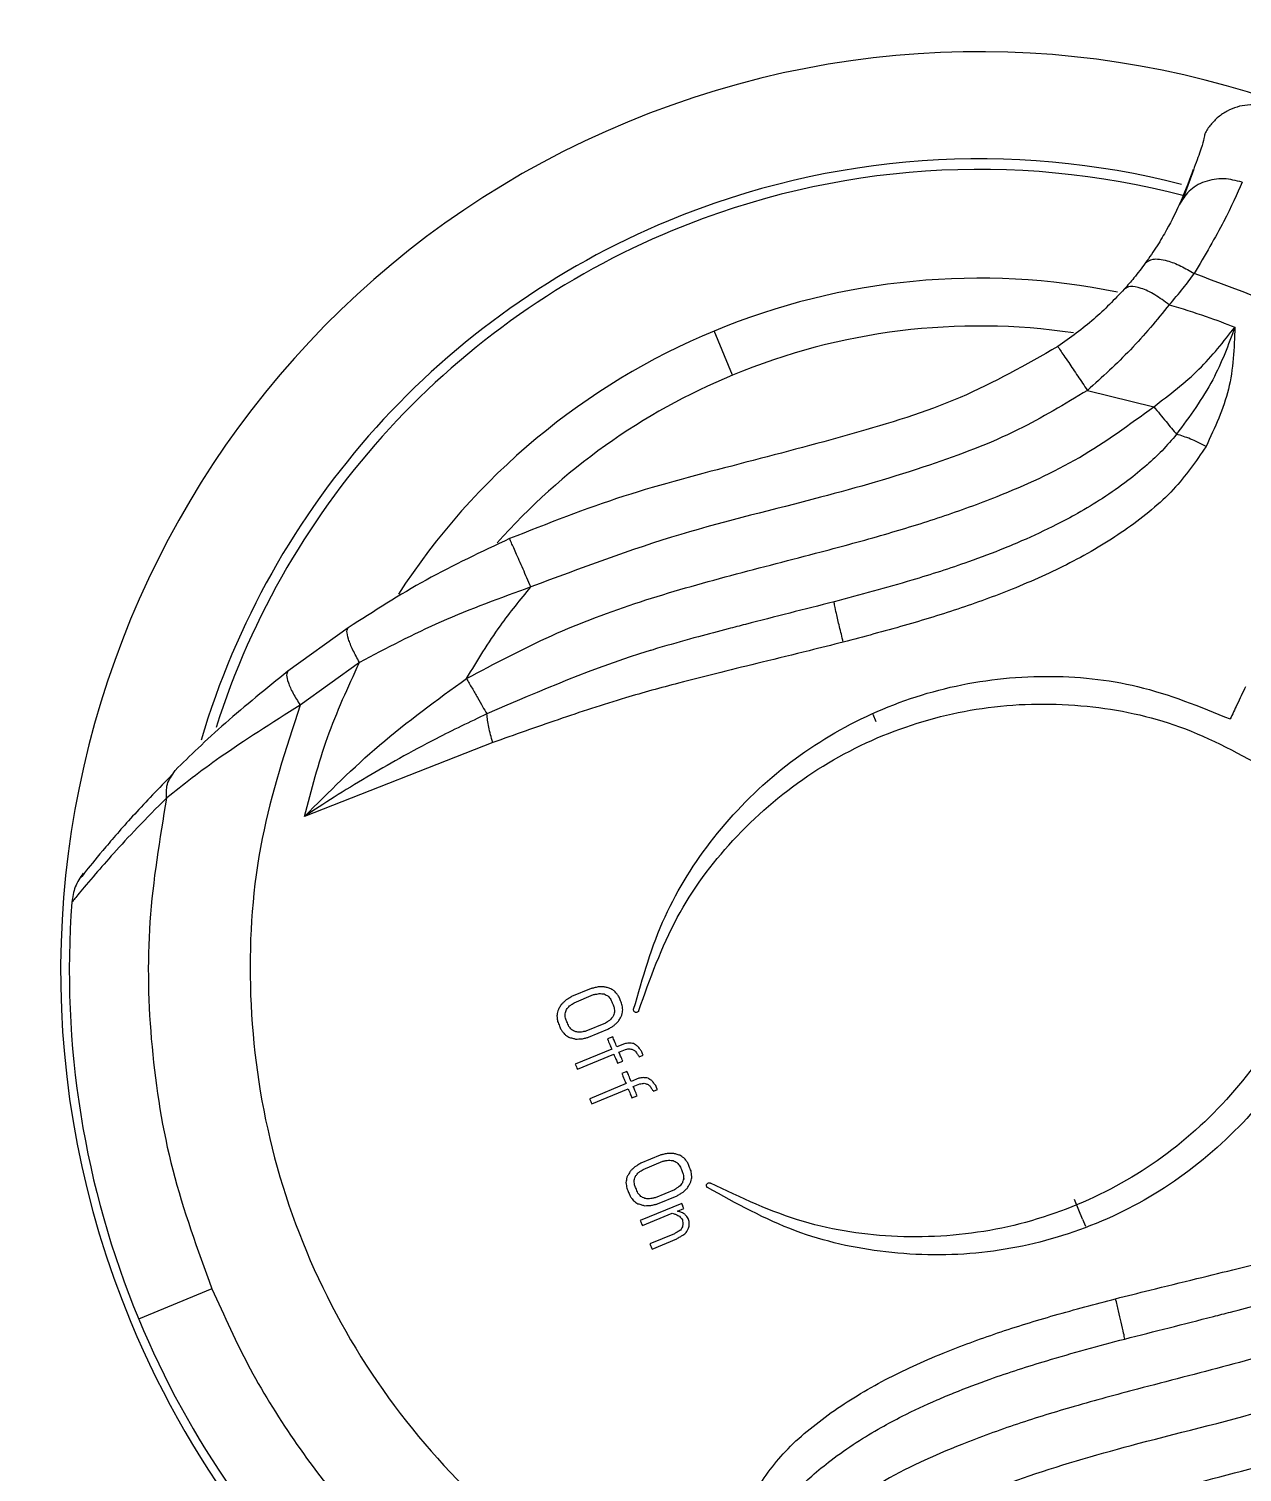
# Model space of a CAD drawing. Extents: x -50 to 28, y -10 to 124.
# Drawn here: x -47.775 to -45.965, y 27.564 to 29.717 of the extents above; entities that cross this region are included whole.
import ezdxf

# ---------------------------------------------------------------- set-up
doc = ezdxf.new("R2010")
doc.units = 0
doc.header["$MEASUREMENT"] = 0
doc.layers.add('GEOMETRY', color=2, linetype='Continuous', lineweight=25)

# ---------------------------------------------------------------- blocks, each defined once
blk = doc.blocks.new('2026 EXCURSION-ENTICE')
at = {"layer": 'GEOMETRY'}
for p, q in [((-34.5574, -49.4255), (-34.5709, -49.4629)), ((-35.2432, -49.7271), (-35.2705, -49.6612)), ((-34.7139, -49.7498), (-34.615, -49.7742)), ((-35.8163, -50.1039), (-35.9064, -50.1688)), ((-35.7997, -50.1557), (-35.8882, -50.2194)), ((-35.0288, -50.2441), (-35.0333, -50.2335)), ((-35.6009, -50.2753), (-35.8816, -50.3854)), ((-36.0798, -50.3255), (-36.0745, -50.3167)), ((-35.4541, -50.6421), (-35.4832, -50.6542)), ((-35.4794, -50.6632), (-35.4504, -50.6512)), ((-35.4328, -50.6936), (-35.4618, -50.7057)), ((-35.458, -50.7148), (-35.429, -50.7027)), ((-35.422, -50.7141), (-35.4298, -50.7173)), ((-35.4235, -50.7324), (-35.4777, -50.7549)), ((-35.4745, -50.7625), (-35.4204, -50.74)), ((-35.4042, -50.7244), (-35.4158, -50.7292)), ((-35.4126, -50.7368), (-35.4029, -50.7328)), ((-35.3825, -50.7438), (-35.3767, -50.7414)), ((-35.4147, -50.7536), (-35.407, -50.7504)), ((-35.4021, -50.7839), (-35.4563, -50.8064)), ((-35.4007, -50.7656), (-35.4084, -50.7688)), ((-35.3828, -50.7759), (-35.3944, -50.7807)), ((-35.3913, -50.7883), (-35.3816, -50.7843)), ((-35.4532, -50.814), (-35.399, -50.7915)), ((-35.3933, -50.8052), (-35.3856, -50.8019)), ((-35.3611, -50.7953), (-35.3553, -50.7929)), ((-35.3511, -50.8906), (-35.3801, -50.9027)), ((-35.3763, -50.9118), (-35.3473, -50.8997)), ((-35.3297, -50.9422), (-35.3587, -50.9542)), ((-35.355, -50.9633), (-35.326, -50.9512)), ((-34.7212, -50.986), (-34.7333, -50.9569)), ((-35.319, -50.9626), (-35.3809, -50.9882)), ((-35.3777, -50.9958), (-35.3333, -50.9774)), ((-35.3255, -50.9742), (-35.3158, -50.9701)), ((-34.7212, -50.986), (-34.7168, -50.9967)), ((-35.3297, -51.0078), (-35.3664, -51.0231)), ((-35.3633, -51.0307), (-35.3265, -51.0154)), ((-36.0198, -51.0898), (-36.129, -51.1351))]:
    blk.add_line(p, q, dxfattribs=at)
for radius, start, end in [(1.3701, 22.5227, 202.5227), (1.2106, 75.5781, 112.5227), (1.1949, 75.1999, 112.5227), (1.2106, 112.5227, 163.5109), (1.1949, 112.5227, 162.3343), (1.0326, 78.485, 112.5227), (1.0326, 112.5227, 147.0675), (0.9613, 81.6159, 112.5227), (0.9613, 112.5227, 138.4327), (1.3701, 202.5227, 22.5227), (1.3575, 175.7056, 202.5227), (1.3575, 202.5227, 251.4589), (0.9613, 292.5227, 318.4327)]:
    blk.add_arc((-34.875, -50.6151), radius, start, end, dxfattribs=at)
for points, knots in [([(-36.859, -38.9849), (-36.859, -39.0565), (-36.859, -39.1298), (-36.859, -39.2813), (-36.8591, -39.3593), (-36.8591, -39.5165), (-36.8591, -39.5952), (-36.8592, -39.7525), (-36.8592, -39.8312), (-36.8593, -40.2244), (-36.8593, -40.539), (-36.8591, -41.4829), (-36.8585, -42.1122), (-36.8546, -44), (-36.8491, -45.2587), (-36.8309, -47.7772), (-36.8182, -49.0371), (-36.7841, -51.5569), (-36.7627, -52.8167), (-36.7226, -54.7053), (-36.7079, -55.3347), (-36.6835, -56.2786), (-36.675, -56.5931), (-36.6572, -57.2223), (-36.6479, -57.5369), (-36.6284, -58.1644), (-36.6183, -58.4773), (-36.5972, -59.1018), (-36.5862, -59.4133), (-36.5632, -60.0359), (-36.5512, -60.347), (-36.5262, -60.9689), (-36.5131, -61.2797), (-36.4859, -61.9019), (-36.4716, -62.2136), (-36.4418, -62.8386), (-36.4262, -63.1519), (-36.3934, -63.7797), (-36.3763, -64.0941), (-36.3403, -64.7228), (-36.3214, -65.0371), (-36.2613, -65.9796), (-36.2169, -66.6075), (-36.1149, -67.8627), (-36.0573, -68.4903), (-35.991, -69.1173)], [0, 0, 0, 0, 0.007813, 0.007813, 0.015625, 0.015625, 0.023438, 0.023438, 0.03125, 0.03125, 0.0625, 0.0625, 0.125, 0.125, 0.25, 0.25, 0.375, 0.375, 0.5, 0.5, 0.5625, 0.5625, 0.59375, 0.59375, 0.625, 0.625, 0.65625, 0.65625, 0.6875, 0.6875, 0.71875, 0.71875, 0.75, 0.75, 0.78125, 0.78125, 0.8125, 0.8125, 0.84375, 0.84375, 0.875, 0.875, 0.9375, 0.9375, 1, 1, 1, 1]), ([(-19.8034, -75.3764), (-20.3196, -75.3589), (-20.8361, -75.3401), (-21.608, -75.31), (-21.8648, -75.2996), (-22.3776, -75.2781), (-22.6337, -75.2669), (-23.4014, -75.2323), (-23.9128, -75.2077), (-24.6827, -75.1677), (-24.9398, -75.1539), (-25.4546, -75.125), (-25.7123, -75.11), (-26.4855, -75.063), (-27.0008, -75.0288), (-28.0314, -74.9528), (-28.5466, -74.9109), (-29.3183, -74.8405), (-29.5753, -74.8158), (-29.9606, -74.7766), (-30.0889, -74.7632), (-30.2813, -74.7425), (-30.3615, -74.7338), (-30.4457, -74.7245), (-30.4657, -74.7222), (-30.4737, -74.7213), (-30.4777, -74.7209), (-30.49, -74.7195), (-30.4989, -74.7185), (-30.5161, -74.7166), (-30.524, -74.7157), (-30.5398, -74.7139), (-30.5477, -74.713), (-30.5713, -74.7104), (-30.5867, -74.7086), (-30.6322, -74.7035), (-30.6613, -74.7002), (-30.7179, -74.6936), (-30.7458, -74.6904), (-30.8043, -74.6836), (-30.8348, -74.68), (-30.882, -74.6745), (-30.8979, -74.6726), (-30.9301, -74.6688), (-30.9461, -74.6669), (-30.9935, -74.6612), (-31.024, -74.6575), (-31.0698, -74.6515), (-31.085, -74.6494), (-31.1159, -74.645), (-31.1316, -74.6427), (-31.1552, -74.6392), (-31.1632, -74.638), (-31.1792, -74.6355), (-31.1871, -74.6343), (-31.2107, -74.6305), (-31.2264, -74.6279), (-31.2735, -74.62), (-31.3048, -74.6144), (-31.5866, -74.5618), (-31.8334, -74.4972), (-32.3156, -74.3338), (-32.5511, -74.2347), (-33.0055, -74.0043), (-33.2245, -73.8728), (-33.6416, -73.5802), (-33.8397, -73.4189), (-34.2109, -73.07), (-34.3841, -72.8823), (-34.7019, -72.4841), (-34.8466, -72.2736), (-35.1047, -71.8343), (-35.2181, -71.6054), (-35.3628, -71.2518), (-35.4069, -71.1322), (-35.4865, -70.89), (-35.522, -70.7674), (-35.5841, -70.5202), (-35.6108, -70.3955), (-35.6385, -70.2387), (-35.6437, -70.2072), (-35.6512, -70.1601), (-35.6536, -70.1444), (-35.6583, -70.1134), (-35.6605, -70.0982), (-35.6668, -70.0532), (-35.6706, -70.0238), (-35.6762, -69.9791), (-35.678, -69.9641), (-35.6817, -69.9336), (-35.6835, -69.918), (-35.6863, -69.8943), (-35.6872, -69.8866), (-35.689, -69.8718), (-35.6898, -69.8646), (-35.6916, -69.8492), (-35.6926, -69.841), (-35.6945, -69.825), (-35.6954, -69.817), (-35.7001, -69.7768), (-35.7039, -69.7444), (-35.7115, -69.6788), (-35.7153, -69.6456), (-35.723, -69.5784), (-35.7268, -69.5444), (-35.7382, -69.4425), (-35.7457, -69.3749), (-35.7547, -69.2923), (-35.7565, -69.2758), (-35.7601, -69.2431), (-35.7618, -69.2267), (-35.7652, -69.1951), (-35.7669, -69.18), (-35.7701, -69.1497), (-35.7717, -69.1342), (-35.7768, -69.0863), (-35.7802, -69.0541), (-35.7869, -68.9899), (-35.797, -68.8937), (-35.8068, -68.7974), (-35.8261, -68.6048), (-35.8387, -68.4764), (-35.8998, -67.8343), (-35.9434, -67.3203), (-36.0224, -66.2916), (-36.0579, -65.7769), (-36.1066, -65.0042), (-36.1222, -64.7464), (-36.152, -64.2309), (-36.1663, -63.973), (-36.2076, -63.2001), (-36.2331, -62.6858), (-36.2805, -61.6622), (-36.3024, -61.1525), (-36.3332, -60.3871), (-36.3431, -60.1319), (-36.3622, -59.6212), (-36.3715, -59.3657), (-36.3893, -58.8539), (-36.3979, -58.5977), (-36.4146, -58.0841), (-36.4226, -57.8268), (-36.4382, -57.3111), (-36.4457, -57.0529), (-36.4602, -56.5366), (-36.4672, -56.2784), (-36.4873, -55.5038), (-36.4996, -54.9873), (-36.534, -53.4373), (-36.5532, -52.4035), (-36.5854, -50.3354), (-36.5984, -49.3011), (-36.6191, -47.233), (-36.6267, -46.1992), (-36.6376, -44.1323), (-36.6408, -43.0992), (-36.6428, -41.5493), (-36.6431, -41.0327), (-36.6431, -40.2577), (-36.643, -39.9994), (-36.6429, -39.6765), (-36.6429, -39.6119), (-36.6429, -39.4827), (-36.6428, -39.418), (-36.6428, -39.2899), (-36.6428, -39.2267), (-36.6428, -39.1036), (-36.6428, -39.0437), (-36.6428, -38.9849)], [0, 0, 0, 0, 0.03125, 0.03125, 0.046875, 0.046875, 0.0625, 0.0625, 0.09375, 0.09375, 0.109375, 0.109375, 0.125, 0.125, 0.15625, 0.15625, 0.1875, 0.1875, 0.203125, 0.203125, 0.210937, 0.210937, 0.214844, 0.21582, 0.216064, 0.216064, 0.216309, 0.216309, 0.216797, 0.216797, 0.217285, 0.217285, 0.217773, 0.217773, 0.21875, 0.21875, 0.220703, 0.220703, 0.222656, 0.222656, 0.224609, 0.224609, 0.225586, 0.225586, 0.226562, 0.226562, 0.228516, 0.228516, 0.229492, 0.229492, 0.230469, 0.230469, 0.230957, 0.230957, 0.231445, 0.231445, 0.232422, 0.232422, 0.234375, 0.234375, 0.25, 0.25, 0.265625, 0.265625, 0.28125, 0.28125, 0.296875, 0.296875, 0.3125, 0.3125, 0.328125, 0.328125, 0.34375, 0.34375, 0.351562, 0.351562, 0.359375, 0.359375, 0.367187, 0.367187, 0.369141, 0.369141, 0.370117, 0.370117, 0.371094, 0.371094, 0.373047, 0.373047, 0.374023, 0.374023, 0.375, 0.375, 0.375488, 0.375488, 0.375977, 0.375977, 0.376465, 0.376465, 0.376953, 0.376953, 0.378906, 0.378906, 0.380859, 0.380859, 0.382812, 0.382812, 0.386719, 0.386719, 0.387695, 0.387695, 0.388672, 0.388672, 0.389648, 0.389648, 0.390625, 0.390625, 0.392578, 0.392578, 0.394531, 0.398437, 0.398437, 0.40625, 0.40625, 0.4375, 0.4375, 0.46875, 0.46875, 0.484375, 0.484375, 0.5, 0.5, 0.53125, 0.53125, 0.5625, 0.5625, 0.578125, 0.578125, 0.59375, 0.59375, 0.609375, 0.609375, 0.625, 0.625, 0.640625, 0.640625, 0.65625, 0.65625, 0.6875, 0.6875, 0.75, 0.75, 0.8125, 0.8125, 0.875, 0.875, 0.9375, 0.9375, 0.96875, 0.96875, 0.984375, 0.984375, 0.988281, 0.988281, 0.992187, 0.992187, 0.996094, 0.996094, 1, 1, 1, 1]), ([(-36.3787, -48.1151), (-36.3771, -48.2784), (-36.3738, -48.6037), (-36.3685, -49.0896), (-36.3628, -49.5715), (-36.3567, -50.0495), (-36.3503, -50.5234), (-36.3435, -50.9933), (-36.3364, -51.4592), (-36.3289, -51.9211), (-36.321, -52.379), (-36.3128, -52.8329), (-36.3043, -53.2827), (-36.2954, -53.7286), (-36.2861, -54.1705), (-36.2764, -54.6083), (-36.2665, -55.0422), (-36.2561, -55.472), (-36.2454, -55.8979), (-36.2343, -56.3197), (-36.2229, -56.7376), (-36.2112, -57.1514), (-36.203, -57.4259), (-36.1989, -57.5625)], [0, 0, 0, 0, 0.051851, 0.103279, 0.154284, 0.204865, 0.255022, 0.304757, 0.354068, 0.402955, 0.45142, 0.499461, 0.547079, 0.594275, 0.641047, 0.687396, 0.733322, 0.778825, 0.823906, 0.868563, 0.912798, 0.95661, 1, 1, 1, 1]), ([(-34.4433, -49.328), (-34.4485, -49.3266), (-34.4588, -49.3238), (-34.475, -49.3237), (-34.4909, -49.3266), (-34.5057, -49.3327), (-34.5191, -49.3417), (-34.5302, -49.3533), (-34.537, -49.3627), (-34.5391, -49.3683), (-34.5394, -49.369)], [0, 0, 0, 0, 0.140409, 0.280711, 0.420986, 0.561089, 0.70119, 0.841322, 0.981941, 1, 1, 1, 1]), ([(-34.5393, -49.3683), (-34.5398, -49.373), (-34.5407, -49.3797), (-34.5535, -49.4148), (-34.5574, -49.4255)], [0, 0, 0, 0, 0.696036, 1, 1, 1, 1]), ([(-34.5562, -49.4206), (-34.5568, -49.4225), (-34.5615, -49.4364), (-34.5698, -49.4561), (-34.577, -49.473)], [0, 0, 0, 0, 0.141841, 1, 1, 1, 1]), ([(-34.4832, -49.4393), (-34.4923, -49.437), (-34.5111, -49.4321), (-34.5395, -49.4372), (-34.5637, -49.451), (-34.5726, -49.4659), (-34.577, -49.473)], [0, 0, 0, 0, 0.2412946, 0.4999996, 0.7587048, 1, 1, 1, 1]), ([(-34.4832, -49.4393), (-34.491, -49.4573), (-34.5065, -49.4931), (-34.5386, -49.5483), (-34.5545, -49.5757)], [0, 0, 0, 0, 0.504089, 1, 1, 1, 1]), ([(-34.577, -49.473), (-34.5823, -49.4843), (-34.5903, -49.5012), (-34.6093, -49.5338), (-34.6215, -49.5514), (-34.6276, -49.5601)], [0, 0, 0, 0, 0.508106, 0.756135, 1, 1, 1, 1]), ([(-34.6276, -49.5601), (-34.6243, -49.5576), (-34.6176, -49.5523), (-34.5974, -49.555), (-34.5752, -49.5633), (-34.5612, -49.5717), (-34.5545, -49.5757)], [0, 0, 0, 0, 0.270449, 0.560239, 0.786943, 1, 1, 1, 1]), ([(-34.6276, -49.5601), (-34.6332, -49.5675), (-34.643, -49.5807), (-34.6541, -49.5933), (-34.6589, -49.5989)], [0, 0, 0, 0, 0.560288, 1, 1, 1, 1]), ([(-34.5919, -49.6221), (-34.5848, -49.614), (-34.5717, -49.5989), (-34.5599, -49.583), (-34.5545, -49.5757)], [0, 0, 0, 0, 0.540683, 1, 1, 1, 1]), ([(-33.8619, -51.0107), (-33.8403, -50.9451), (-33.7959, -50.8096), (-33.7803, -50.589), (-33.8088, -50.3607), (-33.8878, -50.1386), (-34.0125, -49.9386), (-34.1736, -49.7743), (-34.3559, -49.6492), (-34.4897, -49.5997), (-34.5545, -49.5757)], [0, 0, 0, 0, 0.115703, 0.239022, 0.367998, 0.5, 0.632002, 0.760978, 0.884297, 1, 1, 1, 1]), ([(-34.6589, -49.5989), (-34.6735, -49.6141), (-34.7029, -49.6449), (-34.7395, -49.6712), (-34.758, -49.6845)], [0, 0, 0, 0, 0.4949091, 1, 1, 1, 1]), ([(-34.5919, -49.6221), (-34.5991, -49.6169), (-34.6138, -49.6061), (-34.6343, -49.5967), (-34.6507, -49.5936), (-34.6563, -49.5972), (-34.6589, -49.5989)], [0, 0, 0, 0, 0.248056, 0.508027, 0.763603, 1, 1, 1, 1]), ([(-34.5919, -49.6221), (-34.6105, -49.6449), (-34.647, -49.6895), (-34.6919, -49.7299), (-34.7139, -49.7498)], [0, 0, 0, 0, 0.5099844, 1, 1, 1, 1]), ([(-34.5919, -49.6221), (-34.5735, -49.6277), (-34.5404, -49.6376), (-34.5082, -49.65), (-34.494, -49.6554)], [0, 0, 0, 0, 0.559022, 1, 1, 1, 1]), ([(-34.615, -49.7742), (-34.5915, -49.7563), (-34.545, -49.7208), (-34.5109, -49.6771), (-34.494, -49.6554)], [0, 0, 0, 0, 0.505305, 1, 1, 1, 1]), ([(-34.494, -49.6554), (-34.5038, -49.682), (-34.5245, -49.7381), (-34.5615, -49.7887), (-34.581, -49.8153)], [0, 0, 0, 0, 0.474082, 1, 1, 1, 1]), ([(-34.494, -49.6554), (-34.4951, -49.6868), (-34.4974, -49.7487), (-34.5239, -49.8054), (-34.537, -49.8334)], [0, 0, 0, 0, 0.506675, 1, 1, 1, 1]), ([(-34.758, -49.6845), (-34.8058, -49.7117), (-34.9031, -49.7669), (-35.0664, -49.8162), (-35.2348, -49.8603), (-35.4077, -49.9046), (-35.5194, -49.9487), (-35.5757, -49.971)], [0, 0, 0, 0, 0.189191, 0.384989, 0.585827, 0.790961, 1, 1, 1, 1]), ([(-34.758, -49.6845), (-34.7573, -49.6857), (-34.7556, -49.6881), (-34.7437, -49.7057), (-34.7289, -49.7277), (-34.7188, -49.7426), (-34.7139, -49.7498)], [0, 0, 0, 0, 0.270262, 0.56243, 0.789737, 1, 1, 1, 1]), ([(-34.7139, -49.7498), (-34.7478, -49.7703), (-34.8225, -49.8154), (-34.9575, -49.8661), (-35.1263, -49.9148), (-35.3285, -49.9621), (-35.4699, -50.0152), (-35.544, -50.0431)], [0, 0, 0, 0, 0.13444, 0.295642, 0.487495, 0.73167, 1, 1, 1, 1]), ([(-35.6399, -50.1796), (-35.5981, -50.1574), (-35.5146, -50.1129), (-35.3816, -50.0635), (-35.2463, -50.0253), (-35.1242, -49.9944), (-35.0193, -49.966), (-34.9315, -49.9392), (-34.8335, -49.9034), (-34.724, -49.854), (-34.6512, -49.8007), (-34.615, -49.7742)], [0, 0, 0, 0, 0.1280272, 0.2558376, 0.3826291, 0.5083328, 0.5966348, 0.676697, 0.7565281, 0.8789634, 1, 1, 1, 1]), ([(-34.615, -49.7742), (-34.6119, -49.7779), (-34.6057, -49.7854), (-34.5966, -49.7964), (-34.5882, -49.8066), (-34.5834, -49.8124), (-34.581, -49.8153)], [0, 0, 0, 0, 0.247818, 0.5, 0.752182, 1, 1, 1, 1]), ([(-34.581, -49.8153), (-34.588, -49.8236), (-34.6017, -49.8397), (-34.6264, -49.8625), (-34.6557, -49.8866), (-34.6904, -49.9108), (-34.7261, -49.9323), (-34.7662, -49.9537), (-34.8027, -49.9707), (-34.8466, -49.9891), (-34.9008, -50.0095), (-34.9855, -50.0369), (-35.0529, -50.0549), (-35.0917, -50.0652)], [0, 0, 0, 0, 0.057219, 0.110886, 0.175623, 0.255812, 0.330976, 0.392535, 0.492111, 0.539599, 0.639223, 0.79219, 1, 1, 1, 1]), ([(-34.537, -49.8334), (-34.5448, -49.8294), (-34.5602, -49.8216), (-34.5741, -49.8174), (-34.581, -49.8153)], [0, 0, 0, 0, 0.510798, 1, 1, 1, 1]), ([(-34.537, -49.8334), (-34.5522, -49.8557), (-34.5756, -49.8899), (-34.618, -49.9285), (-34.6538, -49.956), (-34.6931, -49.9816), (-34.734, -50.0046), (-34.7769, -50.0255), (-34.8323, -50.0495), (-34.9025, -50.0752), (-34.9886, -50.1017), (-35.0477, -50.1173), (-35.0781, -50.1253)], [0, 0, 0, 0, 0.132371, 0.203759, 0.276899, 0.350557, 0.427873, 0.50026, 0.577013, 0.713115, 0.852292, 1, 1, 1, 1]), ([(-35.5757, -49.971), (-35.6178, -49.9908), (-35.7014, -50.03), (-35.7781, -50.0793), (-35.8163, -50.1039)], [0, 0, 0, 0, 0.5024226, 1, 1, 1, 1]), ([(-35.544, -50.0431), (-35.548, -50.034), (-35.5541, -50.0201), (-35.5615, -50.0033), (-35.5666, -49.9917), (-35.5707, -49.9824), (-35.5747, -49.9735), (-35.5753, -49.972), (-35.5757, -49.971)], [0, 0, 0, 0, 0.239457, 0.368361, 0.5, 0.631639, 0.760543, 1, 1, 1, 1]), ([(-35.544, -50.0431), (-35.5892, -50.0595), (-35.6778, -50.0916), (-35.7596, -50.1346), (-35.7997, -50.1557)], [0, 0, 0, 0, 0.5101787, 1, 1, 1, 1]), ([(-35.6399, -50.1796), (-35.6238, -50.1529), (-35.5949, -50.1052), (-35.5595, -50.062), (-35.544, -50.0431)], [0, 0, 0, 0, 0.559956, 1, 1, 1, 1]), ([(-35.0917, -50.0652), (-35.1358, -50.0764), (-35.1885, -50.0898), (-35.2559, -50.1071), (-35.2974, -50.1181), (-35.3347, -50.1286), (-35.3583, -50.1356), (-35.3642, -50.1374), (-35.3657, -50.1378), (-35.3661, -50.1379), (-35.3662, -50.138), (-35.3662, -50.138), (-35.3662, -50.138), (-35.3662, -50.138), (-35.4496, -50.1633), (-35.5297, -50.1979), (-35.6097, -50.2325)], [0, 0, 0, 0, 0.249789, 0.298367, 0.382545, 0.485637, 0.51156, 0.518063, 0.519696, 0.520108, 0.520212, 0.520239, 0.520246, 0.520248, 0.520249, 1, 1, 1, 1]), ([(-35.0781, -50.1253), (-35.08, -50.1175), (-35.084, -50.1014), (-35.0883, -50.0831), (-35.0909, -50.0707), (-35.0915, -50.067), (-35.0917, -50.0652)], [0, 0, 0, 0, 0.27467, 0.561306, 0.785329, 1, 1, 1, 1]), ([(-35.7997, -50.1557), (-35.8031, -50.1494), (-35.8102, -50.1364), (-35.8166, -50.1202), (-35.8192, -50.1083), (-35.8172, -50.1053), (-35.8163, -50.1039)], [0, 0, 0, 0, 0.244014, 0.499999, 0.755985, 1, 1, 1, 1]), ([(-35.0781, -50.1253), (-35.0951, -50.1296), (-35.1354, -50.1399), (-35.1964, -50.1547), (-35.2615, -50.1706), (-35.3295, -50.1878), (-35.4109, -50.2101), (-35.5032, -50.2405), (-35.5686, -50.2638), (-35.6009, -50.2753)], [0, 0, 0, 0, 0.095678, 0.227378, 0.343398, 0.462783, 0.612945, 0.808294, 1, 1, 1, 1]), ([(-35.8816, -50.3854), (-35.8713, -50.3457), (-35.8508, -50.2667), (-35.8167, -50.1926), (-35.7997, -50.1557)], [0, 0, 0, 0, 0.50236, 1, 1, 1, 1]), ([(-35.9064, -50.1688), (-35.9384, -50.1946), (-35.9862, -50.2331), (-36.0412, -50.2839), (-36.0635, -50.3058), (-36.0745, -50.3167)], [0, 0, 0, 0, 0.506548, 0.755573, 1, 1, 1, 1]), ([(-35.9064, -50.1688), (-35.9073, -50.1704), (-35.9093, -50.1736), (-35.9064, -50.1854), (-35.8995, -50.201), (-35.8919, -50.2134), (-35.8882, -50.2194)], [0, 0, 0, 0, 0.243738, 0.499432, 0.75543, 1, 1, 1, 1]), ([(-35.8816, -50.3854), (-35.8453, -50.349), (-35.7709, -50.2744), (-35.6843, -50.2117), (-35.6399, -50.1796)], [0, 0, 0, 0, 0.488129, 1, 1, 1, 1]), ([(-35.6399, -50.1796), (-35.6372, -50.1844), (-35.6316, -50.1942), (-35.6235, -50.2084), (-35.6158, -50.2218), (-35.6118, -50.2289), (-35.6097, -50.2325)], [0, 0, 0, 0, 0.236727, 0.486038, 0.742585, 1, 1, 1, 1]), ([(-35.3907, -50.673), (-35.3773, -50.626), (-35.3512, -50.5347), (-35.2739, -50.413), (-35.1746, -50.3117), (-35.0538, -50.2352), (-34.9189, -50.1872), (-34.778, -50.1715), (-34.6344, -50.1857), (-34.5462, -50.2216), (-34.5008, -50.24)], [0, 0, 0, 0, 0.128362, 0.249819, 0.3757288, 0.4997975, 0.6236161, 0.7497855, 0.871033, 1, 1, 1, 1]), ([(-34.4782, -50.1918), (-34.4824, -50.2008), (-34.4899, -50.2168), (-34.4975, -50.233), (-34.5008, -50.24)], [0, 0, 0, 0, 0.559998, 1, 1, 1, 1]), ([(-35.8882, -50.2194), (-35.9301, -50.2459), (-36.0078, -50.295), (-36.0623, -50.3381), (-36.0874, -50.3579)], [0, 0, 0, 0, 0.5394927, 1, 1, 1, 1]), ([(-35.8882, -50.2194), (-35.9097, -50.2851), (-35.9541, -50.4206), (-35.9697, -50.6412), (-35.9412, -50.8695), (-35.8622, -51.0916), (-35.7375, -51.2916), (-35.5765, -51.4559), (-35.3941, -51.581), (-35.2603, -51.6305), (-35.1956, -51.6544)], [0, 0, 0, 0, 0.115703, 0.239022, 0.367998, 0.5, 0.632002, 0.760978, 0.884297, 1, 1, 1, 1]), ([(-35.3831, -50.6749), (-35.3662, -50.6275), (-35.3335, -50.5355), (-35.2451, -50.4164), (-35.135, -50.3206), (-35.0042, -50.253), (-34.8616, -50.217), (-34.7161, -50.2156), (-34.5708, -50.246), (-34.4852, -50.2931), (-34.441, -50.3175)], [0, 0, 0, 0, 0.1286059, 0.2498453, 0.3760111, 0.50024, 0.6238054, 0.7498966, 0.8707801, 1, 1, 1, 1]), ([(-35.6097, -50.2325), (-35.6351, -50.2446), (-35.6793, -50.2657), (-35.7387, -50.2978), (-35.7893, -50.327), (-35.8366, -50.3558), (-35.867, -50.3757), (-35.8816, -50.3854)], [0, 0, 0, 0, 0.267085, 0.464831, 0.644812, 0.828282, 1, 1, 1, 1]), ([(-35.6009, -50.2753), (-35.6031, -50.2673), (-35.6075, -50.2513), (-35.609, -50.2387), (-35.6097, -50.2325)], [0, 0, 0, 0, 0.5, 1, 1, 1, 1]), ([(-36.0794, -50.3234), (-36.0988, -50.3435), (-36.1375, -50.3836), (-36.1797, -50.4326), (-36.2077, -50.4668), (-36.2134, -50.4742), (-36.2158, -50.4772)], [0, 0, 0, 0, 0.271251, 0.541874, 0.811924, 1, 1, 1, 1]), ([(-36.0874, -50.3579), (-36.0876, -50.3497), (-36.0881, -50.3372), (-36.0819, -50.3285), (-36.0798, -50.3255)], [0, 0, 0, 0, 0.661317, 1, 1, 1, 1]), ([(-36.0874, -50.3579), (-36.1024, -50.3729), (-36.1318, -50.4025), (-36.1668, -50.4407), (-36.197, -50.4751), (-36.2202, -50.5029), (-36.2259, -50.5099), (-36.2287, -50.5134)], [0, 0, 0, 0, 0.189659, 0.373068, 0.548644, 0.776287, 1, 1, 1, 1]), ([(-36.0874, -50.3579), (-36.0976, -50.4193), (-36.1182, -50.5421), (-36.1131, -50.7293), (-36.0839, -50.9143), (-36.0412, -51.0313), (-36.0198, -51.0898)], [0, 0, 0, 0, 0.25, 0.5, 0.75, 1, 1, 1, 1]), ([(-36.2117, -50.47), (-36.2162, -50.4766), (-36.2251, -50.4898), (-36.2275, -50.5056), (-36.2287, -50.5134)], [0, 0, 0, 0, 0.502117, 1, 1, 1, 1]), ([(-34.3578, -50.5182), (-34.3718, -50.5667), (-34.3989, -50.6605), (-34.4799, -50.7847), (-34.5836, -50.8868), (-34.7099, -50.9623), (-34.8501, -51.007), (-34.9955, -51.0173), (-35.1424, -50.9958), (-35.2308, -50.954), (-35.2763, -50.9324)], [0, 0, 0, 0, 0.129084, 0.249843, 0.376063, 0.499745, 0.623793, 0.749765, 0.871192, 1, 1, 1, 1]), ([(-34.3452, -50.6152), (-34.3642, -50.6604), (-34.401, -50.7479), (-34.4924, -50.8596), (-34.603, -50.9483), (-34.7323, -51.01), (-34.8718, -51.0414), (-35.0135, -51.0401), (-35.1543, -51.0089), (-35.2376, -50.9628), (-35.2804, -50.9391)], [0, 0, 0, 0, 0.12876, 0.24982, 0.376181, 0.500184, 0.624083, 0.749819, 0.871448, 1, 1, 1, 1]), ([(-35.4832, -50.6542), (-35.4848, -50.6552), (-35.4879, -50.657), (-35.4909, -50.6589), (-35.4922, -50.6597)], [0, 0, 0, 0, 0.56, 1, 1, 1, 1]), ([(-35.4438, -50.6396), (-35.4458, -50.6401), (-35.4492, -50.6409), (-35.4526, -50.6418), (-35.4541, -50.6421)], [0, 0, 0, 0, 0.56, 1, 1, 1, 1]), ([(-35.4504, -50.6512), (-35.4488, -50.6509), (-35.446, -50.6503), (-35.4432, -50.6498), (-35.442, -50.6495)], [0, 0, 0, 0, 0.56, 1, 1, 1, 1]), ([(-35.4348, -50.6395), (-35.4365, -50.6395), (-35.4395, -50.6395), (-35.4425, -50.6396), (-35.4438, -50.6396)], [0, 0, 0, 0, 0.56, 1, 1, 1, 1]), ([(-35.442, -50.6495), (-35.4407, -50.6496), (-35.4383, -50.6498), (-35.436, -50.6501), (-35.4349, -50.6501)], [0, 0, 0, 0, 0.5599999, 1, 1, 1, 1]), ([(-35.4349, -50.6501), (-35.4339, -50.6507), (-35.4319, -50.6517), (-35.43, -50.6527), (-35.4292, -50.6531)], [0, 0, 0, 0, 0.56, 1, 1, 1, 1]), ([(-35.4246, -50.6423), (-35.4265, -50.6418), (-35.4299, -50.6408), (-35.4333, -50.6399), (-35.4348, -50.6395)], [0, 0, 0, 0, 0.56, 1, 1, 1, 1]), ([(-35.4292, -50.6531), (-35.4284, -50.6541), (-35.4269, -50.6558), (-35.4254, -50.6576), (-35.4247, -50.6583)], [0, 0, 0, 0, 0.56, 1, 1, 1, 1]), ([(-35.4182, -50.6468), (-35.4194, -50.6459), (-35.4215, -50.6444), (-35.4237, -50.643), (-35.4246, -50.6423)], [0, 0, 0, 0, 0.56, 1, 1, 1, 1]), ([(-35.4131, -50.6535), (-35.4141, -50.6523), (-35.4158, -50.65), (-35.4175, -50.6478), (-35.4182, -50.6468)], [0, 0, 0, 0, 0.56, 1, 1, 1, 1]), ([(-35.4081, -50.6657), (-35.409, -50.6634), (-35.4107, -50.6594), (-35.4124, -50.6553), (-35.4131, -50.6535)], [0, 0, 0, 0, 0.56, 1, 1, 1, 1]), ([(-35.5039, -50.6752), (-35.5042, -50.6766), (-35.5046, -50.6792), (-35.5051, -50.6817), (-35.5053, -50.6829)], [0, 0, 0, 0, 0.56, 1, 1, 1, 1]), ([(-35.4987, -50.6659), (-35.4997, -50.6677), (-35.5014, -50.6707), (-35.5031, -50.6738), (-35.5039, -50.6752)], [0, 0, 0, 0, 0.56, 1, 1, 1, 1]), ([(-35.4922, -50.6597), (-35.4934, -50.6608), (-35.4956, -50.6629), (-35.4977, -50.665), (-35.4987, -50.6659)], [0, 0, 0, 0, 0.56, 1, 1, 1, 1]), ([(-35.493, -50.6796), (-35.4927, -50.6784), (-35.492, -50.6764), (-35.4913, -50.6743), (-35.491, -50.6734)], [0, 0, 0, 0, 0.56, 1, 1, 1, 1]), ([(-35.491, -50.6734), (-35.4902, -50.6724), (-35.4887, -50.6706), (-35.4872, -50.6688), (-35.4865, -50.668)], [0, 0, 0, 0, 0.56, 1, 1, 1, 1]), ([(-35.4865, -50.668), (-35.4852, -50.6671), (-35.4828, -50.6655), (-35.4804, -50.6639), (-35.4794, -50.6632)], [0, 0, 0, 0, 0.56, 1, 1, 1, 1]), ([(-35.4247, -50.6583), (-35.4238, -50.6606), (-35.4221, -50.6647), (-35.4204, -50.6687), (-35.4197, -50.6705)], [0, 0, 0, 0, 0.56, 1, 1, 1, 1]), ([(-35.4191, -50.6773), (-35.4195, -50.6785), (-35.4202, -50.6805), (-35.4208, -50.6826), (-35.4211, -50.6835)], [0, 0, 0, 0, 0.56, 1, 1, 1, 1]), ([(-35.4197, -50.6705), (-35.4196, -50.6718), (-35.4194, -50.674), (-35.4192, -50.6763), (-35.4191, -50.6773)], [0, 0, 0, 0, 0.56, 1, 1, 1, 1]), ([(-35.4083, -50.6817), (-35.408, -50.6803), (-35.4075, -50.6777), (-35.4071, -50.6752), (-35.4069, -50.674)], [0, 0, 0, 0, 0.56, 1, 1, 1, 1]), ([(-35.4069, -50.674), (-35.4071, -50.6725), (-35.4075, -50.6697), (-35.4079, -50.6669), (-35.4081, -50.6657)], [0, 0, 0, 0, 0.56, 1, 1, 1, 1]), ([(-35.3831, -50.6749), (-35.3833, -50.6753), (-35.3835, -50.676), (-35.3842, -50.6767), (-35.3851, -50.6774), (-35.3863, -50.6778), (-35.3879, -50.6777), (-35.3893, -50.6771), (-35.3903, -50.6759), (-35.3909, -50.6744), (-35.3908, -50.6735), (-35.3907, -50.673)], [0, 0, 0, 0, 0.116713, 0.181529, 0.250539, 0.375405, 0.500539, 0.631135, 0.757558, 0.880325, 1, 1, 1, 1]), ([(-35.5053, -50.6829), (-35.505, -50.6844), (-35.5046, -50.6872), (-35.5042, -50.69), (-35.5041, -50.6912)], [0, 0, 0, 0, 0.56, 1, 1, 1, 1]), ([(-35.5041, -50.6912), (-35.5031, -50.6935), (-35.5014, -50.6975), (-35.4998, -50.7016), (-35.499, -50.7034)], [0, 0, 0, 0, 0.56, 1, 1, 1, 1]), ([(-35.4924, -50.6864), (-35.4926, -50.6851), (-35.4927, -50.6829), (-35.4929, -50.6806), (-35.493, -50.6796)], [0, 0, 0, 0, 0.56, 1, 1, 1, 1]), ([(-35.4874, -50.6985), (-35.4884, -50.6963), (-35.49, -50.6922), (-35.4917, -50.6882), (-35.4924, -50.6864)], [0, 0, 0, 0, 0.56, 1, 1, 1, 1]), ([(-35.483, -50.7038), (-35.4838, -50.7028), (-35.4853, -50.7011), (-35.4868, -50.6993), (-35.4874, -50.6985)], [0, 0, 0, 0, 0.56, 1, 1, 1, 1]), ([(-35.4257, -50.6889), (-35.427, -50.6898), (-35.4294, -50.6914), (-35.4317, -50.693), (-35.4328, -50.6936)], [0, 0, 0, 0, 0.56, 1, 1, 1, 1]), ([(-35.429, -50.7027), (-35.4273, -50.7017), (-35.4243, -50.6999), (-35.4213, -50.698), (-35.42, -50.6972)], [0, 0, 0, 0, 0.56, 1, 1, 1, 1]), ([(-35.4211, -50.6835), (-35.422, -50.6845), (-35.4235, -50.6863), (-35.425, -50.6881), (-35.4257, -50.6889)], [0, 0, 0, 0, 0.5599999, 1, 1, 1, 1]), ([(-35.42, -50.6972), (-35.4187, -50.696), (-35.4166, -50.694), (-35.4144, -50.6919), (-35.4135, -50.691)], [0, 0, 0, 0, 0.56, 1, 1, 1, 1]), ([(-35.4135, -50.691), (-35.4125, -50.6892), (-35.4108, -50.6862), (-35.409, -50.6831), (-35.4083, -50.6817)], [0, 0, 0, 0, 0.56, 1, 1, 1, 1]), ([(-35.499, -50.7034), (-35.4981, -50.7046), (-35.4964, -50.7069), (-35.4947, -50.7091), (-35.4939, -50.7101)], [0, 0, 0, 0, 0.56, 1, 1, 1, 1]), ([(-35.4939, -50.7101), (-35.4928, -50.711), (-35.4906, -50.7125), (-35.4885, -50.7139), (-35.4876, -50.7146)], [0, 0, 0, 0, 0.56, 1, 1, 1, 1]), ([(-35.4876, -50.7146), (-35.4857, -50.7151), (-35.4822, -50.7161), (-35.4788, -50.717), (-35.4773, -50.7174)], [0, 0, 0, 0, 0.56, 1, 1, 1, 1]), ([(-35.4772, -50.7067), (-35.4783, -50.7062), (-35.4802, -50.7052), (-35.4821, -50.7042), (-35.483, -50.7038)], [0, 0, 0, 0, 0.56, 1, 1, 1, 1]), ([(-35.4773, -50.7174), (-35.4756, -50.7174), (-35.4726, -50.7173), (-35.4696, -50.7173), (-35.4683, -50.7173)], [0, 0, 0, 0, 0.56, 1, 1, 1, 1]), ([(-35.4702, -50.7074), (-35.4715, -50.7073), (-35.4738, -50.707), (-35.4762, -50.7068), (-35.4772, -50.7067)], [0, 0, 0, 0, 0.56, 1, 1, 1, 1]), ([(-35.4618, -50.7057), (-35.4634, -50.706), (-35.4661, -50.7066), (-35.4689, -50.7071), (-35.4702, -50.7074)], [0, 0, 0, 0, 0.56, 1, 1, 1, 1]), ([(-35.4683, -50.7173), (-35.4664, -50.7168), (-35.463, -50.716), (-35.4595, -50.7151), (-35.458, -50.7148)], [0, 0, 0, 0, 0.56, 1, 1, 1, 1]), ([(-35.4298, -50.7173), (-35.4286, -50.7201), (-35.4265, -50.7251), (-35.4244, -50.7302), (-35.4235, -50.7324)], [0, 0, 0, 0, 0.56, 1, 1, 1, 1]), ([(-35.4158, -50.7292), (-35.4169, -50.7264), (-35.419, -50.7213), (-35.4211, -50.7163), (-35.422, -50.7141)], [0, 0, 0, 0, 0.56, 1, 1, 1, 1]), ([(-35.4204, -50.74), (-35.4193, -50.7425), (-35.4174, -50.7471), (-35.4155, -50.7516), (-35.4147, -50.7536)], [0, 0, 0, 0, 0.56, 1, 1, 1, 1]), ([(-35.407, -50.7504), (-35.408, -50.7479), (-35.4099, -50.7433), (-35.4118, -50.7388), (-35.4126, -50.7368)], [0, 0, 0, 0, 0.56, 1, 1, 1, 1]), ([(-35.3977, -50.7235), (-35.3989, -50.7237), (-35.4011, -50.724), (-35.4032, -50.7243), (-35.4042, -50.7244)], [0, 0, 0, 0, 0.56, 1, 1, 1, 1]), ([(-35.4029, -50.7328), (-35.4017, -50.7326), (-35.3996, -50.7323), (-35.3975, -50.732), (-35.3965, -50.7319)], [0, 0, 0, 0, 0.56, 1, 1, 1, 1]), ([(-35.3907, -50.7241), (-35.392, -50.724), (-35.3943, -50.7238), (-35.3967, -50.7236), (-35.3977, -50.7235)], [0, 0, 0, 0, 0.56, 1, 1, 1, 1]), ([(-35.3965, -50.7319), (-35.3956, -50.7322), (-35.3938, -50.7326), (-35.3921, -50.7331), (-35.3914, -50.7333)], [0, 0, 0, 0, 0.56, 1, 1, 1, 1]), ([(-35.3914, -50.7333), (-35.3908, -50.7337), (-35.3897, -50.7345), (-35.3887, -50.7352), (-35.3882, -50.7355)], [0, 0, 0, 0, 0.56, 1, 1, 1, 1]), ([(-35.3843, -50.7286), (-35.3855, -50.7278), (-35.3876, -50.7263), (-35.3897, -50.7248), (-35.3907, -50.7241)], [0, 0, 0, 0, 0.56, 1, 1, 1, 1]), ([(-35.3882, -50.7355), (-35.3871, -50.7371), (-35.3852, -50.7398), (-35.3833, -50.7426), (-35.3825, -50.7438)], [0, 0, 0, 0, 0.56, 1, 1, 1, 1]), ([(-35.3792, -50.7354), (-35.3801, -50.7341), (-35.3818, -50.7318), (-35.3835, -50.7296), (-35.3843, -50.7286)], [0, 0, 0, 0, 0.56, 1, 1, 1, 1]), ([(-35.3767, -50.7414), (-35.3772, -50.7403), (-35.378, -50.7383), (-35.3788, -50.7362), (-35.3792, -50.7354)], [0, 0, 0, 0, 0.56, 1, 1, 1, 1]), ([(-35.4777, -50.7549), (-35.4771, -50.7563), (-35.476, -50.7588), (-35.475, -50.7613), (-35.4745, -50.7625)], [0, 0, 0, 0, 0.56, 1, 1, 1, 1]), ([(-35.4084, -50.7688), (-35.4072, -50.7716), (-35.4051, -50.7767), (-35.4031, -50.7817), (-35.4021, -50.7839)], [0, 0, 0, 0, 0.56, 1, 1, 1, 1]), ([(-35.3944, -50.7807), (-35.3956, -50.7779), (-35.3977, -50.7728), (-35.3998, -50.7678), (-35.4007, -50.7656)], [0, 0, 0, 0, 0.56, 1, 1, 1, 1]), ([(-35.3764, -50.775), (-35.3776, -50.7752), (-35.3797, -50.7755), (-35.3818, -50.7758), (-35.3828, -50.7759)], [0, 0, 0, 0, 0.56, 1, 1, 1, 1]), ([(-35.3816, -50.7843), (-35.3804, -50.7841), (-35.3782, -50.7838), (-35.3761, -50.7835), (-35.3751, -50.7834)], [0, 0, 0, 0, 0.56, 1, 1, 1, 1]), ([(-35.3693, -50.7756), (-35.3706, -50.7755), (-35.373, -50.7753), (-35.3753, -50.7751), (-35.3764, -50.775)], [0, 0, 0, 0, 0.56, 1, 1, 1, 1]), ([(-35.3751, -50.7834), (-35.3742, -50.7837), (-35.3725, -50.7841), (-35.3708, -50.7846), (-35.37, -50.7848)], [0, 0, 0, 0, 0.56, 1, 1, 1, 1]), ([(-35.37, -50.7848), (-35.3694, -50.7852), (-35.3684, -50.786), (-35.3673, -50.7867), (-35.3668, -50.7871)], [0, 0, 0, 0, 0.56, 1, 1, 1, 1]), ([(-35.3629, -50.7801), (-35.3641, -50.7793), (-35.3662, -50.7778), (-35.3684, -50.7763), (-35.3693, -50.7756)], [0, 0, 0, 0, 0.56, 1, 1, 1, 1]), ([(-35.3578, -50.7869), (-35.3588, -50.7856), (-35.3605, -50.7834), (-35.3622, -50.7811), (-35.3629, -50.7801)], [0, 0, 0, 0, 0.56, 1, 1, 1, 1]), ([(-35.4563, -50.8064), (-35.4557, -50.8078), (-35.4547, -50.8103), (-35.4536, -50.8129), (-35.4532, -50.814)], [0, 0, 0, 0, 0.56, 1, 1, 1, 1]), ([(-35.399, -50.7915), (-35.3979, -50.7941), (-35.396, -50.7986), (-35.3942, -50.8032), (-35.3933, -50.8052)], [0, 0, 0, 0, 0.56, 1, 1, 1, 1]), ([(-35.3856, -50.8019), (-35.3867, -50.7994), (-35.3885, -50.7949), (-35.3904, -50.7903), (-35.3913, -50.7883)], [0, 0, 0, 0, 0.56, 1, 1, 1, 1]), ([(-35.3668, -50.7871), (-35.3658, -50.7886), (-35.3639, -50.7914), (-35.362, -50.7941), (-35.3611, -50.7953)], [0, 0, 0, 0, 0.56, 1, 1, 1, 1]), ([(-35.3553, -50.7929), (-35.3558, -50.7918), (-35.3566, -50.7898), (-35.3575, -50.7878), (-35.3578, -50.7869)], [0, 0, 0, 0, 0.56, 1, 1, 1, 1]), ([(-35.3408, -50.8881), (-35.3427, -50.8886), (-35.3461, -50.8894), (-35.3496, -50.8903), (-35.3511, -50.8906)], [0, 0, 0, 0, 0.56, 1, 1, 1, 1]), ([(-35.3318, -50.888), (-35.3335, -50.888), (-35.3365, -50.8881), (-35.3395, -50.8881), (-35.3408, -50.8881)], [0, 0, 0, 0, 0.56, 1, 1, 1, 1]), ([(-35.3215, -50.8908), (-35.3235, -50.8903), (-35.3269, -50.8893), (-35.3303, -50.8884), (-35.3318, -50.888)], [0, 0, 0, 0, 0.56, 1, 1, 1, 1]), ([(-35.3152, -50.8953), (-35.3163, -50.8944), (-35.3185, -50.893), (-35.3206, -50.8915), (-35.3215, -50.8908)], [0, 0, 0, 0, 0.56, 1, 1, 1, 1]), ([(-35.3956, -50.9144), (-35.3966, -50.9162), (-35.3983, -50.9193), (-35.4001, -50.9223), (-35.4009, -50.9237)], [0, 0, 0, 0, 0.56, 1, 1, 1, 1]), ([(-35.3891, -50.9082), (-35.3904, -50.9094), (-35.3925, -50.9114), (-35.3947, -50.9135), (-35.3956, -50.9144)], [0, 0, 0, 0, 0.56, 1, 1, 1, 1]), ([(-35.3801, -50.9027), (-35.3818, -50.9037), (-35.3848, -50.9055), (-35.3878, -50.9074), (-35.3891, -50.9082)], [0, 0, 0, 0, 0.56, 1, 1, 1, 1]), ([(-35.3834, -50.9165), (-35.3821, -50.9156), (-35.3797, -50.914), (-35.3774, -50.9125), (-35.3763, -50.9118)], [0, 0, 0, 0, 0.56, 1, 1, 1, 1]), ([(-35.3473, -50.8997), (-35.3458, -50.8994), (-35.343, -50.8988), (-35.3402, -50.8983), (-35.3389, -50.898)], [0, 0, 0, 0, 0.56, 1, 1, 1, 1]), ([(-35.3389, -50.898), (-35.3376, -50.8981), (-35.3353, -50.8984), (-35.3329, -50.8986), (-35.3319, -50.8987)], [0, 0, 0, 0, 0.5599999, 1, 1, 1, 1]), ([(-35.3319, -50.8987), (-35.3308, -50.8992), (-35.3289, -50.9002), (-35.327, -50.9012), (-35.3261, -50.9016)], [0, 0, 0, 0, 0.56, 1, 1, 1, 1]), ([(-35.3261, -50.9016), (-35.3253, -50.9026), (-35.3238, -50.9043), (-35.3223, -50.9061), (-35.3217, -50.9069)], [0, 0, 0, 0, 0.56, 1, 1, 1, 1]), ([(-35.3217, -50.9069), (-35.3207, -50.9091), (-35.3191, -50.9132), (-35.3174, -50.9172), (-35.3167, -50.919)], [0, 0, 0, 0, 0.56, 1, 1, 1, 1]), ([(-35.3101, -50.902), (-35.311, -50.9008), (-35.3127, -50.8985), (-35.3144, -50.8963), (-35.3152, -50.8953)], [0, 0, 0, 0, 0.56, 1, 1, 1, 1]), ([(-35.3051, -50.9142), (-35.306, -50.9119), (-35.3077, -50.9079), (-35.3093, -50.9038), (-35.3101, -50.902)], [0, 0, 0, 0, 0.56, 1, 1, 1, 1]), ([(-35.3038, -50.9225), (-35.3041, -50.921), (-35.3045, -50.9182), (-35.3049, -50.9154), (-35.3051, -50.9142)], [0, 0, 0, 0, 0.56, 1, 1, 1, 1]), ([(-35.4009, -50.9237), (-35.4011, -50.9251), (-35.4016, -50.9277), (-35.402, -50.9302), (-35.4022, -50.9314)], [0, 0, 0, 0, 0.56, 1, 1, 1, 1]), ([(-35.4022, -50.9314), (-35.402, -50.9329), (-35.4016, -50.9357), (-35.4012, -50.9385), (-35.401, -50.9397)], [0, 0, 0, 0, 0.56, 1, 1, 1, 1]), ([(-35.39, -50.9281), (-35.3896, -50.9269), (-35.3889, -50.9249), (-35.3883, -50.9228), (-35.388, -50.9219)], [0, 0, 0, 0, 0.56, 1, 1, 1, 1]), ([(-35.3894, -50.9349), (-35.3895, -50.9337), (-35.3897, -50.9314), (-35.3899, -50.9291), (-35.39, -50.9281)], [0, 0, 0, 0, 0.56, 1, 1, 1, 1]), ([(-35.3844, -50.9471), (-35.3853, -50.9448), (-35.387, -50.9408), (-35.3887, -50.9367), (-35.3894, -50.9349)], [0, 0, 0, 0, 0.56, 1, 1, 1, 1]), ([(-35.388, -50.9219), (-35.3871, -50.9209), (-35.3856, -50.9191), (-35.3841, -50.9173), (-35.3834, -50.9165)], [0, 0, 0, 0, 0.56, 1, 1, 1, 1]), ([(-35.3181, -50.932), (-35.3189, -50.933), (-35.3204, -50.9348), (-35.3219, -50.9366), (-35.3226, -50.9374)], [0, 0, 0, 0, 0.5599999, 1, 1, 1, 1]), ([(-35.3161, -50.9258), (-35.3165, -50.927), (-35.3171, -50.929), (-35.3178, -50.9311), (-35.3181, -50.932)], [0, 0, 0, 0, 0.56, 1, 1, 1, 1]), ([(-35.3167, -50.919), (-35.3166, -50.9203), (-35.3164, -50.9225), (-35.3162, -50.9248), (-35.3161, -50.9258)], [0, 0, 0, 0, 0.56, 1, 1, 1, 1]), ([(-35.3104, -50.9395), (-35.3095, -50.9378), (-35.3077, -50.9347), (-35.306, -50.9316), (-35.3052, -50.9302)], [0, 0, 0, 0, 0.56, 1, 1, 1, 1]), ([(-35.3052, -50.9302), (-35.3049, -50.9288), (-35.3045, -50.9262), (-35.304, -50.9237), (-35.3038, -50.9225)], [0, 0, 0, 0, 0.56, 1, 1, 1, 1]), ([(-35.2804, -50.9391), (-35.2807, -50.9389), (-35.2815, -50.9383), (-35.282, -50.9371), (-35.2822, -50.9361), (-35.2822, -50.9353), (-35.282, -50.9345), (-35.2815, -50.9336), (-35.2806, -50.9326), (-35.2793, -50.9319), (-35.2777, -50.9318), (-35.2768, -50.9322), (-35.2763, -50.9324)], [0, 0, 0, 0, 0.112286, 0.232602, 0.296239, 0.362087, 0.430196, 0.500607, 0.625371, 0.750301, 0.872946, 1, 1, 1, 1]), ([(-35.401, -50.9397), (-35.4001, -50.942), (-35.3984, -50.946), (-35.3967, -50.9501), (-35.396, -50.9519)], [0, 0, 0, 0, 0.56, 1, 1, 1, 1]), ([(-35.396, -50.9519), (-35.395, -50.9531), (-35.3933, -50.9554), (-35.3916, -50.9576), (-35.3909, -50.9586)], [0, 0, 0, 0, 0.56, 1, 1, 1, 1]), ([(-35.3909, -50.9586), (-35.3897, -50.9595), (-35.3876, -50.961), (-35.3854, -50.9624), (-35.3845, -50.9631)], [0, 0, 0, 0, 0.56, 1, 1, 1, 1]), ([(-35.3799, -50.9523), (-35.3807, -50.9513), (-35.3822, -50.9496), (-35.3837, -50.9478), (-35.3844, -50.9471)], [0, 0, 0, 0, 0.56, 1, 1, 1, 1]), ([(-35.3742, -50.9553), (-35.3752, -50.9547), (-35.3772, -50.9537), (-35.3791, -50.9527), (-35.3799, -50.9523)], [0, 0, 0, 0, 0.56, 1, 1, 1, 1]), ([(-35.3671, -50.9559), (-35.3684, -50.9558), (-35.3708, -50.9556), (-35.3731, -50.9553), (-35.3742, -50.9553)], [0, 0, 0, 0, 0.56, 1, 1, 1, 1]), ([(-35.3587, -50.9542), (-35.3603, -50.9545), (-35.3631, -50.9551), (-35.3659, -50.9556), (-35.3671, -50.9559)], [0, 0, 0, 0, 0.56, 1, 1, 1, 1]), ([(-35.3226, -50.9374), (-35.3239, -50.9383), (-35.3263, -50.9399), (-35.3287, -50.9415), (-35.3297, -50.9422)], [0, 0, 0, 0, 0.56, 1, 1, 1, 1]), ([(-35.326, -50.9512), (-35.3243, -50.9502), (-35.3212, -50.9484), (-35.3182, -50.9465), (-35.3169, -50.9457)], [0, 0, 0, 0, 0.56, 1, 1, 1, 1]), ([(-35.3169, -50.9457), (-35.3157, -50.9446), (-35.3135, -50.9425), (-35.3114, -50.9404), (-35.3104, -50.9395)], [0, 0, 0, 0, 0.56, 1, 1, 1, 1]), ([(-34.6719, -51.1048), (-34.6549, -51.1005), (-34.6146, -51.0903), (-34.5536, -51.0755), (-34.4885, -51.0596), (-34.4205, -51.0424), (-34.3391, -51.0201), (-34.2468, -50.9896), (-34.1815, -50.9664), (-34.1491, -50.9548)], [0, 0, 0, 0, 0.0956775, 0.2273713, 0.3433857, 0.4627546, 0.6129227, 0.8082827, 1, 1, 1, 1]), ([(-35.3845, -50.9631), (-35.3826, -50.9636), (-35.3792, -50.9646), (-35.3758, -50.9655), (-35.3743, -50.966)], [0, 0, 0, 0, 0.56, 1, 1, 1, 1]), ([(-35.3743, -50.966), (-35.3726, -50.9659), (-35.3696, -50.9659), (-35.3666, -50.9658), (-35.3653, -50.9658)], [0, 0, 0, 0, 0.56, 1, 1, 1, 1]), ([(-35.3653, -50.9658), (-35.3633, -50.9653), (-35.3599, -50.9645), (-35.3565, -50.9636), (-35.355, -50.9633)], [0, 0, 0, 0, 0.56, 1, 1, 1, 1]), ([(-35.3333, -50.9774), (-35.3323, -50.9776), (-35.3306, -50.9781), (-35.3289, -50.9786), (-35.3281, -50.9788)], [0, 0, 0, 0, 0.56, 1, 1, 1, 1]), ([(-35.3281, -50.9788), (-35.3271, -50.9793), (-35.3251, -50.9803), (-35.3232, -50.9813), (-35.3224, -50.9817)], [0, 0, 0, 0, 0.56, 1, 1, 1, 1]), ([(-35.3204, -50.9756), (-35.3214, -50.9753), (-35.3231, -50.9748), (-35.3248, -50.9744), (-35.3255, -50.9742)], [0, 0, 0, 0, 0.56, 1, 1, 1, 1]), ([(-35.3146, -50.9785), (-35.3157, -50.978), (-35.3176, -50.977), (-35.3196, -50.976), (-35.3204, -50.9756)], [0, 0, 0, 0, 0.56, 1, 1, 1, 1]), ([(-35.3158, -50.9701), (-35.3164, -50.9687), (-35.3175, -50.9662), (-35.3185, -50.9637), (-35.319, -50.9626)], [0, 0, 0, 0, 0.56, 1, 1, 1, 1]), ([(-35.3102, -50.9838), (-35.311, -50.9828), (-35.3125, -50.981), (-35.314, -50.9793), (-35.3146, -50.9785)], [0, 0, 0, 0, 0.56, 1, 1, 1, 1]), ([(-35.3809, -50.9882), (-35.3803, -50.9896), (-35.3793, -50.9922), (-35.3782, -50.9947), (-35.3777, -50.9958)], [0, 0, 0, 0, 0.56, 1, 1, 1, 1]), ([(-35.3224, -50.9817), (-35.3215, -50.9827), (-35.3201, -50.9845), (-35.3186, -50.9862), (-35.3179, -50.987)], [0, 0, 0, 0, 0.56, 1, 1, 1, 1]), ([(-35.318, -50.9977), (-35.3185, -50.9986), (-35.3194, -51.0001), (-35.3203, -51.0016), (-35.3206, -51.0023)], [0, 0, 0, 0, 0.56, 1, 1, 1, 1]), ([(-35.3174, -50.9939), (-35.3175, -50.9946), (-35.3177, -50.9958), (-35.3179, -50.9971), (-35.318, -50.9977)], [0, 0, 0, 0, 0.56, 1, 1, 1, 1]), ([(-35.3179, -50.987), (-35.3178, -50.9883), (-35.3176, -50.9906), (-35.3174, -50.9928), (-35.3174, -50.9939)], [0, 0, 0, 0, 0.56, 1, 1, 1, 1]), ([(-35.3123, -51.006), (-35.3118, -51.0051), (-35.311, -51.0036), (-35.3101, -51.002), (-35.3097, -51.0013)], [0, 0, 0, 0, 0.56, 1, 1, 1, 1]), ([(-35.3077, -50.9898), (-35.3081, -50.9887), (-35.309, -50.9867), (-35.3098, -50.9847), (-35.3102, -50.9838)], [0, 0, 0, 0, 0.56, 1, 1, 1, 1]), ([(-35.3097, -51.0013), (-35.3093, -51.0002), (-35.3087, -50.9981), (-35.308, -50.9961), (-35.3077, -50.9952)], [0, 0, 0, 0, 0.5599999, 1, 1, 1, 1]), ([(-35.3077, -50.9952), (-35.3077, -50.9942), (-35.3077, -50.9924), (-35.3077, -50.9906), (-35.3077, -50.9898)], [0, 0, 0, 0, 0.56, 1, 1, 1, 1]), ([(-34.6583, -51.1649), (-34.6142, -51.1537), (-34.5615, -51.1404), (-34.4941, -51.123), (-34.4527, -51.1121), (-34.4154, -51.1016), (-34.3918, -51.0946), (-34.3858, -51.0928), (-34.3843, -51.0923), (-34.3839, -51.0922), (-34.3838, -51.0922), (-34.3838, -51.0922), (-34.3838, -51.0922), (-34.3004, -51.0668), (-34.2203, -51.0322), (-34.1403, -50.9977)], [0, 0, 0, 0, 0.249789, 0.298397, 0.382543, 0.485501, 0.511457, 0.518002, 0.519662, 0.520089, 0.520201, 0.520232, 0.520241, 0.520247, 1, 1, 1, 1]), ([(-35.3664, -51.0231), (-35.3659, -51.0245), (-35.3648, -51.027), (-35.3638, -51.0296), (-35.3633, -51.0307)], [0, 0, 0, 0, 0.56, 1, 1, 1, 1]), ([(-35.3206, -51.0023), (-35.3223, -51.0034), (-35.3253, -51.0052), (-35.3284, -51.007), (-35.3297, -51.0078)], [0, 0, 0, 0, 0.56, 1, 1, 1, 1]), ([(-35.3265, -51.0154), (-35.3249, -51.0144), (-35.3218, -51.0126), (-35.3188, -51.0107), (-35.3175, -51.0099)], [0, 0, 0, 0, 0.56, 1, 1, 1, 1]), ([(-35.3175, -51.0099), (-35.3165, -51.0092), (-35.3148, -51.0079), (-35.3131, -51.0066), (-35.3123, -51.006)], [0, 0, 0, 0, 0.56, 1, 1, 1, 1]), ([(-34.1101, -51.0505), (-34.1519, -51.0728), (-34.2355, -51.1172), (-34.3684, -51.1666), (-34.5037, -51.2048), (-34.6258, -51.2358), (-34.7307, -51.2642), (-34.8185, -51.291), (-34.9165, -51.3267), (-35.026, -51.3762), (-35.0988, -51.4295), (-35.135, -51.456)], [0, 0, 0, 0, 0.128027, 0.255838, 0.38263, 0.508333, 0.596632, 0.676695, 0.756528, 0.878964, 1, 1, 1, 1]), ([(-36.0198, -51.0898), (-36.0016, -51.1301), (-35.9652, -51.2107), (-35.8947, -51.3234), (-35.8134, -51.4284), (-35.7211, -51.5239), (-35.6192, -51.6091), (-35.5087, -51.6827), (-35.3913, -51.745), (-35.3083, -51.7756), (-35.2668, -51.7909)], [0, 0, 0, 0, 0.125, 0.25, 0.375, 0.5, 0.625, 0.75, 0.875, 1, 1, 1, 1]), ([(-35.2131, -51.3968), (-35.1979, -51.3745), (-35.1745, -51.3402), (-35.1321, -51.3017), (-35.0962, -51.2742), (-35.057, -51.2486), (-35.0162, -51.2256), (-34.9733, -51.2047), (-34.9178, -51.1807), (-34.8476, -51.155), (-34.7614, -51.1284), (-34.7024, -51.1128), (-34.6719, -51.1048)], [0, 0, 0, 0, 0.132302, 0.203648, 0.276754, 0.350377, 0.427644, 0.500034, 0.576791, 0.712986, 0.85223, 1, 1, 1, 1]), ([(-34.6583, -51.1649), (-34.6587, -51.1625), (-34.6595, -51.1574), (-34.663, -51.1417), (-34.6673, -51.1236), (-34.6704, -51.111), (-34.6719, -51.1048)], [0, 0, 0, 0, 0.274495, 0.561088, 0.785181, 1, 1, 1, 1]), ([(-35.169, -51.4148), (-35.162, -51.4066), (-35.1483, -51.3905), (-35.1237, -51.3676), (-35.0943, -51.3435), (-35.0597, -51.3194), (-35.024, -51.2979), (-34.9839, -51.2765), (-34.9475, -51.2595), (-34.9037, -51.2412), (-34.8495, -51.2207), (-34.7647, -51.1933), (-34.6972, -51.1753), (-34.6583, -51.1649)], [0, 0, 0, 0, 0.057204, 0.110874, 0.175617, 0.255791, 0.330944, 0.392383, 0.491921, 0.539077, 0.638622, 0.791756, 1, 1, 1, 1]), ([(-35.0361, -51.4804), (-35.0022, -51.4599), (-34.9277, -51.4148), (-34.7929, -51.3642), (-34.6241, -51.3154), (-34.4217, -51.2681), (-34.2802, -51.215), (-34.206, -51.1871)], [0, 0, 0, 0, 0.134213, 0.295246, 0.487032, 0.731245, 1, 1, 1, 1]), ([(-34.992, -51.5456), (-34.9442, -51.5185), (-34.8469, -51.4632), (-34.6836, -51.4139), (-34.5152, -51.3699), (-34.3423, -51.3256), (-34.2306, -51.2814), (-34.1743, -51.2591)], [0, 0, 0, 0, 0.189191, 0.384988, 0.585826, 0.790957, 1, 1, 1, 1])]:
    blk.add_open_spline(points, degree=3, knots=knots, dxfattribs=at)

msp = doc.modelspace()

# ---------------------------------------------------------------- block references
msp.add_blockref('2026 EXCURSION-ENTICE', (-11.4819, 78.9272))

doc.saveas('drawing.dxf')
